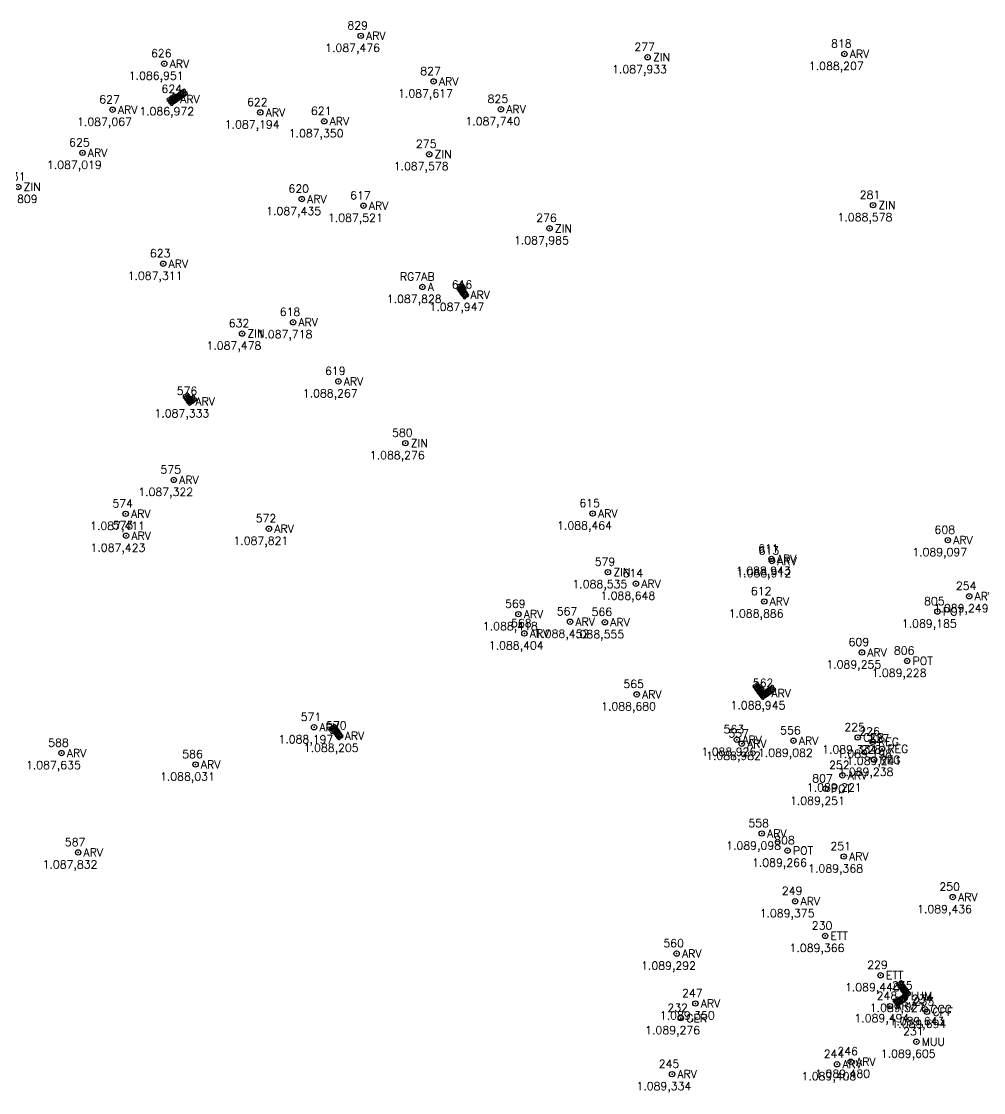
# Model space of a CAD drawing. Extents: x 190546 to 194941, y 8251022 to 8268833.
# Drawn here: x 194713.2 to 194767.3, y 8268513.8 to 8268574.1 of the extents above; entities that cross this region are included whole.
import ezdxf

# ---------------------------------------------------------------- set-up
doc = ezdxf.new("R2010")
doc.units = 0
doc.header["$LTSCALE"] = 10
doc.header["$MEASUREMENT"] = 0
doc.linetypes.add('CONTINUO', pattern=[0])
doc.layers.get('0').update_dxf_attribs({"linetype": 'CONTINUOUS'})
for name, color, linetype in [('_IRRADIACAO', 7, 'CONTINUO'), ('TOP-REDE_ELÉTRICA_LUMINÁR0', 10, 'CONTINUOUS'), ('TOP-ÁRVORE', 80, 'CONTINUOUS')]:
    doc.layers.add(name, color=color, linetype=linetype)
doc.styles.add('ROMANS', font='romans', dxfattribs={"height": 0.2})
doc.styles.get("Standard").update_dxf_attribs({"font": 'txt.shx'})

# ---------------------------------------------------------------- blocks, each defined once
blk = doc.blocks.new('SIMB_CIRCULO')
at = {"color": 0, "linetype": 'CONTINUOUS'}
blk.add_circle((0, 0), 0.5, dxfattribs=at)
at = {"color": 0}
blk.add_point((0, 0), dxfattribs=at)
for tag in ['desc:', 'cota:', 'pto:']:
    blk.add_attdef(tag, (0, 0), '', height=1)
blk = doc.blocks.new('A$C325C66AC')
at = {"layer": 'TOP-REDE_ELÉTRICA_LUMINÁR0'}
blk.add_circle((0, 0), 1.18, dxfattribs=at)
for radius, start, end in [(1.89, 57.59957, 129.06164), (1.53, 57.59957, 129.06164), (1.89, 237.59957, 309.06164), (1.53, 237.59957, 309.06164)]:
    blk.add_arc((0, 0), radius, start, end, dxfattribs=at)
blk = doc.blocks.new('A$C49782D5F')
at = {"layer": 'TOP-ÁRVORE', "linetype": 'CONTINUOUS', "flags": 128}
blk.add_lwpolyline([(0.7, -1.01, 1.99215), (0.99, 0.7, 2.000068), (-0.72, 0.99, 2.000004), (-1.01, -0.72, 2.005032), (0.7, -1.01)], format="xyb", dxfattribs=at)
at = {"layer": 'TOP-ÁRVORE', "linetype": 'CONTINUOUS'}
blk.add_circle((0, 0), 0.275, dxfattribs=at)

msp = doc.modelspace()

# ---------------------------------------------------------------- block references
at = {"layer": '_IRRADIACAO', "color": 4}
ref = msp.add_blockref('SIMB_CIRCULO', (194732.307, 8268573.241), dxfattribs=dict(at, xscale=0.3, yscale=0.3, zscale=0.3))
ref.add_attrib('PONTO', '829', (194731.557, 8268573.601), dxfattribs={"layer": '0', "color": 1, "height": 0.45, "style": 'ROMANS'})
ref.add_attrib('DESC', 'ARV', (194732.607, 8268573.016), dxfattribs={"layer": '0', "color": 3, "height": 0.45, "style": 'ROMANS'})
ref.add_attrib('COTA', '1.087,476', (194730.307, 8268572.341), dxfattribs={"layer": '0', "color": 5, "height": 0.45, "style": 'ROMANS'})
ref = msp.add_blockref('SIMB_CIRCULO', (194759.499, 8268572.222), dxfattribs=dict(at, xscale=0.3, yscale=0.3, zscale=0.3))
ref.add_attrib('PONTO', '818', (194758.749, 8268572.582), dxfattribs={"layer": '0', "color": 1, "height": 0.45, "style": 'ROMANS'})
ref.add_attrib('DESC', 'ARV', (194759.799, 8268571.997), dxfattribs={"layer": '0', "color": 3, "height": 0.45, "style": 'ROMANS'})
ref.add_attrib('COTA', '1.088,207', (194757.499, 8268571.322), dxfattribs={"layer": '0', "color": 5, "height": 0.45, "style": 'ROMANS'})
ref = msp.add_blockref('SIMB_CIRCULO', (194721.266, 8268571.675), dxfattribs=dict(at, xscale=0.3, yscale=0.3, zscale=0.3))
ref.add_attrib('PONTO', '626', (194720.516, 8268572.035), dxfattribs={"layer": '0', "color": 1, "height": 0.45, "style": 'ROMANS'})
ref.add_attrib('DESC', 'ARV', (194721.566, 8268571.45), dxfattribs={"layer": '0', "color": 3, "height": 0.45, "style": 'ROMANS'})
ref.add_attrib('COTA', '1.086,951', (194719.266, 8268570.775), dxfattribs={"layer": '0', "color": 5, "height": 0.45, "style": 'ROMANS'})
ref = msp.add_blockref('SIMB_CIRCULO', (194748.438, 8268572.036), dxfattribs=dict(at, xscale=0.3, yscale=0.3, zscale=0.3))
ref.add_attrib('PONTO', '277', (194747.688, 8268572.396), dxfattribs={"layer": '0', "color": 1, "height": 0.45, "style": 'ROMANS'})
ref.add_attrib('DESC', 'ZIN', (194748.739, 8268571.811), dxfattribs={"layer": '0', "color": 3, "height": 0.45, "style": 'ROMANS'})
ref.add_attrib('COTA', '1.087,933', (194746.438, 8268571.136), dxfattribs={"layer": '0', "color": 5, "height": 0.45, "style": 'ROMANS'})
ref = msp.add_blockref('SIMB_CIRCULO', (194736.404, 8268570.677), dxfattribs=dict(at, xscale=0.3, yscale=0.3, zscale=0.3))
ref.add_attrib('PONTO', '827', (194735.654, 8268571.037), dxfattribs={"layer": '0', "color": 1, "height": 0.45, "style": 'ROMANS'})
ref.add_attrib('DESC', 'ARV', (194736.704, 8268570.452), dxfattribs={"layer": '0', "color": 3, "height": 0.45, "style": 'ROMANS'})
ref.add_attrib('COTA', '1.087,617', (194734.404, 8268569.777), dxfattribs={"layer": '0', "color": 5, "height": 0.45, "style": 'ROMANS'})
ref = msp.add_blockref('SIMB_CIRCULO', (194721.857, 8268569.674), dxfattribs=dict(at, xscale=0.3, yscale=0.3, zscale=0.3))
ref.add_attrib('PONTO', '624', (194721.107, 8268570.034), dxfattribs={"layer": '0', "color": 1, "height": 0.45, "style": 'ROMANS'})
ref.add_attrib('DESC', 'ARV', (194722.157, 8268569.449), dxfattribs={"layer": '0', "color": 3, "height": 0.45, "style": 'ROMANS'})
ref.add_attrib('COTA', '1.086,972', (194719.857, 8268568.774), dxfattribs={"layer": '0', "color": 5, "height": 0.45, "style": 'ROMANS'})
ref = msp.add_blockref('SIMB_CIRCULO', (194718.358, 8268569.085), dxfattribs=dict(at, xscale=0.3, yscale=0.3, zscale=0.3))
ref.add_attrib('PONTO', '627', (194717.608, 8268569.445), dxfattribs={"layer": '0', "color": 1, "height": 0.45, "style": 'ROMANS'})
ref.add_attrib('DESC', 'ARV', (194718.658, 8268568.86), dxfattribs={"layer": '0', "color": 3, "height": 0.45, "style": 'ROMANS'})
ref.add_attrib('COTA', '1.087,067', (194716.358, 8268568.185), dxfattribs={"layer": '0', "color": 5, "height": 0.45, "style": 'ROMANS'})
ref = msp.add_blockref('SIMB_CIRCULO', (194726.663, 8268568.934), dxfattribs=dict(at, xscale=0.3, yscale=0.3, zscale=0.3))
ref.add_attrib('PONTO', '622', (194725.913, 8268569.294), dxfattribs={"layer": '0', "color": 1, "height": 0.45, "style": 'ROMANS'})
ref.add_attrib('DESC', 'ARV', (194726.963, 8268568.709), dxfattribs={"layer": '0', "color": 3, "height": 0.45, "style": 'ROMANS'})
ref.add_attrib('COTA', '1.087,194', (194724.663, 8268568.034), dxfattribs={"layer": '0', "color": 5, "height": 0.45, "style": 'ROMANS'})
ref = msp.add_blockref('SIMB_CIRCULO', (194740.19, 8268569.111), dxfattribs=dict(at, xscale=0.3, yscale=0.3, zscale=0.3))
ref.add_attrib('PONTO', '825', (194739.44, 8268569.471), dxfattribs={"layer": '0', "color": 1, "height": 0.45, "style": 'ROMANS'})
ref.add_attrib('DESC', 'ARV', (194740.491, 8268568.886), dxfattribs={"layer": '0', "color": 3, "height": 0.45, "style": 'ROMANS'})
ref.add_attrib('COTA', '1.087,740', (194738.19, 8268568.211), dxfattribs={"layer": '0', "color": 5, "height": 0.45, "style": 'ROMANS'})
ref = msp.add_blockref('SIMB_CIRCULO', (194730.258, 8268568.437), dxfattribs=dict(at, xscale=0.3, yscale=0.3, zscale=0.3))
ref.add_attrib('PONTO', '621', (194729.508, 8268568.797), dxfattribs={"layer": '0', "color": 1, "height": 0.45, "style": 'ROMANS'})
ref.add_attrib('DESC', 'ARV', (194730.558, 8268568.212), dxfattribs={"layer": '0', "color": 3, "height": 0.45, "style": 'ROMANS'})
ref.add_attrib('COTA', '1.087,350', (194728.258, 8268567.537), dxfattribs={"layer": '0', "color": 5, "height": 0.45, "style": 'ROMANS'})
ref = msp.add_blockref('SIMB_CIRCULO', (194716.665, 8268566.664), dxfattribs=dict(at, xscale=0.3, yscale=0.3, zscale=0.3))
ref.add_attrib('PONTO', '625', (194715.915, 8268567.024), dxfattribs={"layer": '0', "color": 1, "height": 0.45, "style": 'ROMANS'})
ref.add_attrib('DESC', 'ARV', (194716.965, 8268566.439), dxfattribs={"layer": '0', "color": 3, "height": 0.45, "style": 'ROMANS'})
ref.add_attrib('COTA', '1.087,019', (194714.665, 8268565.764), dxfattribs={"layer": '0', "color": 5, "height": 0.45, "style": 'ROMANS'})
ref = msp.add_blockref('SIMB_CIRCULO', (194736.16, 8268566.586), dxfattribs=dict(at, xscale=0.3, yscale=0.3, zscale=0.3))
ref.add_attrib('PONTO', '275', (194735.41, 8268566.946), dxfattribs={"layer": '0', "color": 1, "height": 0.45, "style": 'ROMANS'})
ref.add_attrib('DESC', 'ZIN', (194736.46, 8268566.361), dxfattribs={"layer": '0', "color": 3, "height": 0.45, "style": 'ROMANS'})
ref.add_attrib('COTA', '1.087,578', (194734.16, 8268565.686), dxfattribs={"layer": '0', "color": 5, "height": 0.45, "style": 'ROMANS'})
ref = msp.add_blockref('SIMB_CIRCULO', (194713.055, 8268564.745), dxfattribs=dict(at, xscale=0.3, yscale=0.3, zscale=0.3))
ref.add_attrib('PONTO', '631', (194712.305, 8268565.105), dxfattribs={"layer": '0', "color": 1, "height": 0.45, "style": 'ROMANS'})
ref.add_attrib('DESC', 'ZIN', (194713.355, 8268564.52), dxfattribs={"layer": '0', "color": 3, "height": 0.45, "style": 'ROMANS'})
ref.add_attrib('COTA', '1.086,809', (194711.055, 8268563.845), dxfattribs={"layer": '0', "color": 5, "height": 0.45, "style": 'ROMANS'})
ref = msp.add_blockref('SIMB_CIRCULO', (194728.994, 8268564.067), dxfattribs=dict(at, xscale=0.3, yscale=0.3, zscale=0.3))
ref.add_attrib('PONTO', '620', (194728.244, 8268564.427), dxfattribs={"layer": '0', "color": 1, "height": 0.45, "style": 'ROMANS'})
ref.add_attrib('DESC', 'ARV', (194729.294, 8268563.842), dxfattribs={"layer": '0', "color": 3, "height": 0.45, "style": 'ROMANS'})
ref.add_attrib('COTA', '1.087,435', (194726.994, 8268563.167), dxfattribs={"layer": '0', "color": 5, "height": 0.45, "style": 'ROMANS'})
ref = msp.add_blockref('SIMB_CIRCULO', (194761.111, 8268563.72), dxfattribs=dict(at, xscale=0.3, yscale=0.3, zscale=0.3))
ref.add_attrib('PONTO', '281', (194760.361, 8268564.08), dxfattribs={"layer": '0', "color": 1, "height": 0.45, "style": 'ROMANS'})
ref.add_attrib('DESC', 'ZIN', (194761.411, 8268563.495), dxfattribs={"layer": '0', "color": 3, "height": 0.45, "style": 'ROMANS'})
ref.add_attrib('COTA', '1.088,578', (194759.111, 8268562.82), dxfattribs={"layer": '0', "color": 5, "height": 0.45, "style": 'ROMANS'})
ref = msp.add_blockref('SIMB_CIRCULO', (194732.464, 8268563.689), dxfattribs=dict(at, xscale=0.3, yscale=0.3, zscale=0.3))
ref.add_attrib('PONTO', '617', (194731.714, 8268564.049), dxfattribs={"layer": '0', "color": 1, "height": 0.45, "style": 'ROMANS'})
ref.add_attrib('DESC', 'ARV', (194732.764, 8268563.464), dxfattribs={"layer": '0', "color": 3, "height": 0.45, "style": 'ROMANS'})
ref.add_attrib('COTA', '1.087,521', (194730.464, 8268562.789), dxfattribs={"layer": '0', "color": 5, "height": 0.45, "style": 'ROMANS'})
ref = msp.add_blockref('SIMB_CIRCULO', (194742.922, 8268562.419), dxfattribs=dict(at, xscale=0.3, yscale=0.3, zscale=0.3))
ref.add_attrib('PONTO', '276', (194742.172, 8268562.779), dxfattribs={"layer": '0', "color": 1, "height": 0.45, "style": 'ROMANS'})
ref.add_attrib('DESC', 'ZIN', (194743.222, 8268562.194), dxfattribs={"layer": '0', "color": 3, "height": 0.45, "style": 'ROMANS'})
ref.add_attrib('COTA', '1.087,985', (194740.922, 8268561.519), dxfattribs={"layer": '0', "color": 5, "height": 0.45, "style": 'ROMANS'})
ref = msp.add_blockref('SIMB_CIRCULO', (194721.204, 8268560.431), dxfattribs=dict(at, xscale=0.3, yscale=0.3, zscale=0.3))
ref.add_attrib('PONTO', '623', (194720.454, 8268560.791), dxfattribs={"layer": '0', "color": 1, "height": 0.45, "style": 'ROMANS'})
ref.add_attrib('DESC', 'ARV', (194721.504, 8268560.206), dxfattribs={"layer": '0', "color": 3, "height": 0.45, "style": 'ROMANS'})
ref.add_attrib('COTA', '1.087,311', (194719.204, 8268559.531), dxfattribs={"layer": '0', "color": 5, "height": 0.45, "style": 'ROMANS'})
ref = msp.add_blockref('SIMB_CIRCULO', (194735.773, 8268559.125), dxfattribs=dict(at, xscale=0.3, yscale=0.3, zscale=0.3))
ref.add_attrib('PONTO', 'RG7AB', (194734.51, 8268559.485), dxfattribs={"layer": '0', "color": 1, "height": 0.45, "style": 'ROMANS'})
ref.add_attrib('DESC', 'A', (194736.073, 8268558.9), dxfattribs={"layer": '0', "color": 3, "height": 0.45, "style": 'ROMANS'})
ref.add_attrib('COTA', '1.087,828', (194733.773, 8268558.225), dxfattribs={"layer": '0', "color": 5, "height": 0.45, "style": 'ROMANS'})
ref = msp.add_blockref('SIMB_CIRCULO', (194738.172, 8268558.674), dxfattribs=dict(at, xscale=0.3, yscale=0.3, zscale=0.3))
ref.add_attrib('PONTO', '616', (194737.422, 8268559.034), dxfattribs={"layer": '0', "color": 1, "height": 0.45, "style": 'ROMANS'})
ref.add_attrib('DESC', 'ARV', (194738.472, 8268558.449), dxfattribs={"layer": '0', "color": 3, "height": 0.45, "style": 'ROMANS'})
ref.add_attrib('COTA', '1.087,947', (194736.172, 8268557.774), dxfattribs={"layer": '0', "color": 5, "height": 0.45, "style": 'ROMANS'})
ref = msp.add_blockref('SIMB_CIRCULO', (194728.505, 8268557.141), dxfattribs=dict(at, xscale=0.3, yscale=0.3, zscale=0.3))
ref.add_attrib('PONTO', '618', (194727.755, 8268557.501), dxfattribs={"layer": '0', "color": 1, "height": 0.45, "style": 'ROMANS'})
ref.add_attrib('DESC', 'ARV', (194728.804, 8268556.916), dxfattribs={"layer": '0', "color": 3, "height": 0.45, "style": 'ROMANS'})
ref.add_attrib('COTA', '1.087,718', (194726.505, 8268556.241), dxfattribs={"layer": '0', "color": 5, "height": 0.45, "style": 'ROMANS'})
ref = msp.add_blockref('SIMB_CIRCULO', (194725.636, 8268556.504), dxfattribs=dict(at, xscale=0.3, yscale=0.3, zscale=0.3))
ref.add_attrib('PONTO', '632', (194724.886, 8268556.864), dxfattribs={"layer": '0', "color": 1, "height": 0.45, "style": 'ROMANS'})
ref.add_attrib('DESC', 'ZIN', (194725.936, 8268556.279), dxfattribs={"layer": '0', "color": 3, "height": 0.45, "style": 'ROMANS'})
ref.add_attrib('COTA', '1.087,478', (194723.636, 8268555.604), dxfattribs={"layer": '0', "color": 5, "height": 0.45, "style": 'ROMANS'})
ref = msp.add_blockref('SIMB_CIRCULO', (194731.05, 8268553.818), dxfattribs=dict(at, xscale=0.3, yscale=0.3, zscale=0.3))
ref.add_attrib('PONTO', '619', (194730.3, 8268554.178), dxfattribs={"layer": '0', "color": 1, "height": 0.45, "style": 'ROMANS'})
ref.add_attrib('DESC', 'ARV', (194731.35, 8268553.593), dxfattribs={"layer": '0', "color": 3, "height": 0.45, "style": 'ROMANS'})
ref.add_attrib('COTA', '1.088,267', (194729.05, 8268552.918), dxfattribs={"layer": '0', "color": 5, "height": 0.45, "style": 'ROMANS'})
ref = msp.add_blockref('SIMB_CIRCULO', (194722.71, 8268552.694), dxfattribs=dict(at, xscale=0.3, yscale=0.3, zscale=0.3))
ref.add_attrib('PONTO', '576', (194721.96, 8268553.054), dxfattribs={"layer": '0', "color": 1, "height": 0.45, "style": 'ROMANS'})
ref.add_attrib('DESC', 'ARV', (194723.01, 8268552.469), dxfattribs={"layer": '0', "color": 3, "height": 0.45, "style": 'ROMANS'})
ref.add_attrib('COTA', '1.087,333', (194720.71, 8268551.794), dxfattribs={"layer": '0', "color": 5, "height": 0.45, "style": 'ROMANS'})
ref = msp.add_blockref('SIMB_CIRCULO', (194734.819, 8268550.345), dxfattribs=dict(at, xscale=0.3, yscale=0.3, zscale=0.3))
ref.add_attrib('PONTO', '580', (194734.069, 8268550.705), dxfattribs={"layer": '0', "color": 1, "height": 0.45, "style": 'ROMANS'})
ref.add_attrib('DESC', 'ZIN', (194735.119, 8268550.12), dxfattribs={"layer": '0', "color": 3, "height": 0.45, "style": 'ROMANS'})
ref.add_attrib('COTA', '1.088,276', (194732.819, 8268549.445), dxfattribs={"layer": '0', "color": 5, "height": 0.45, "style": 'ROMANS'})
ref = msp.add_blockref('SIMB_CIRCULO', (194721.8, 8268548.276), dxfattribs=dict(at, xscale=0.3, yscale=0.3, zscale=0.3))
ref.add_attrib('PONTO', '575', (194721.05, 8268548.636), dxfattribs={"layer": '0', "color": 1, "height": 0.45, "style": 'ROMANS'})
ref.add_attrib('DESC', 'ARV', (194722.1, 8268548.051), dxfattribs={"layer": '0', "color": 3, "height": 0.45, "style": 'ROMANS'})
ref.add_attrib('COTA', '1.087,322', (194719.8, 8268547.376), dxfattribs={"layer": '0', "color": 5, "height": 0.45, "style": 'ROMANS'})
ref = msp.add_blockref('SIMB_CIRCULO', (194719.093, 8268546.371), dxfattribs=dict(at, xscale=0.3, yscale=0.3, zscale=0.3))
ref.add_attrib('PONTO', '574', (194718.343, 8268546.731), dxfattribs={"layer": '0', "color": 1, "height": 0.45, "style": 'ROMANS'})
ref.add_attrib('DESC', 'ARV', (194719.394, 8268546.146), dxfattribs={"layer": '0', "color": 3, "height": 0.45, "style": 'ROMANS'})
ref.add_attrib('COTA', '1.087,411', (194717.093, 8268545.471), dxfattribs={"layer": '0', "color": 5, "height": 0.45, "style": 'ROMANS'})
ref = msp.add_blockref('SIMB_CIRCULO', (194745.346, 8268546.39), dxfattribs=dict(at, xscale=0.3, yscale=0.3, zscale=0.3))
ref.add_attrib('PONTO', '615', (194744.596, 8268546.75), dxfattribs={"layer": '0', "color": 1, "height": 0.45, "style": 'ROMANS'})
ref.add_attrib('DESC', 'ARV', (194745.646, 8268546.165), dxfattribs={"layer": '0', "color": 3, "height": 0.45, "style": 'ROMANS'})
ref.add_attrib('COTA', '1.088,464', (194743.346, 8268545.49), dxfattribs={"layer": '0', "color": 5, "height": 0.45, "style": 'ROMANS'})
ref = msp.add_blockref('SIMB_CIRCULO', (194719.116, 8268545.143), dxfattribs=dict(at, xscale=0.3, yscale=0.3, zscale=0.3))
ref.add_attrib('PONTO', '573', (194718.366, 8268545.503), dxfattribs={"layer": '0', "color": 1, "height": 0.45, "style": 'ROMANS'})
ref.add_attrib('DESC', 'ARV', (194719.416, 8268544.918), dxfattribs={"layer": '0', "color": 3, "height": 0.45, "style": 'ROMANS'})
ref.add_attrib('COTA', '1.087,423', (194717.116, 8268544.243), dxfattribs={"layer": '0', "color": 5, "height": 0.45, "style": 'ROMANS'})
ref = msp.add_blockref('SIMB_CIRCULO', (194727.15, 8268545.534), dxfattribs=dict(at, xscale=0.3, yscale=0.3, zscale=0.3))
ref.add_attrib('PONTO', '572', (194726.4, 8268545.894), dxfattribs={"layer": '0', "color": 1, "height": 0.45, "style": 'ROMANS'})
ref.add_attrib('DESC', 'ARV', (194727.45, 8268545.309), dxfattribs={"layer": '0', "color": 3, "height": 0.45, "style": 'ROMANS'})
ref.add_attrib('COTA', '1.087,821', (194725.15, 8268544.634), dxfattribs={"layer": '0', "color": 5, "height": 0.45, "style": 'ROMANS'})
ref = msp.add_blockref('SIMB_CIRCULO', (194765.313, 8268544.893), dxfattribs=dict(at, xscale=0.3, yscale=0.3, zscale=0.3))
ref.add_attrib('PONTO', '608', (194764.563, 8268545.253), dxfattribs={"layer": '0', "color": 1, "height": 0.45, "style": 'ROMANS'})
ref.add_attrib('DESC', 'ARV', (194765.613, 8268544.668), dxfattribs={"layer": '0', "color": 3, "height": 0.45, "style": 'ROMANS'})
ref.add_attrib('COTA', '1.089,097', (194763.313, 8268543.993), dxfattribs={"layer": '0', "color": 5, "height": 0.45, "style": 'ROMANS'})
ref = msp.add_blockref('SIMB_CIRCULO', (194755.399, 8268543.838), dxfattribs=dict(at, xscale=0.3, yscale=0.3, zscale=0.3))
ref.add_attrib('PONTO', '611', (194754.649, 8268544.198), dxfattribs={"layer": '0', "color": 1, "height": 0.45, "style": 'ROMANS'})
ref.add_attrib('DESC', 'ARV', (194755.699, 8268543.613), dxfattribs={"layer": '0', "color": 3, "height": 0.45, "style": 'ROMANS'})
ref.add_attrib('COTA', '1.088,943', (194753.399, 8268542.938), dxfattribs={"layer": '0', "color": 5, "height": 0.45, "style": 'ROMANS'})
ref = msp.add_blockref('SIMB_CIRCULO', (194755.424, 8268543.716), dxfattribs=dict(at, xscale=0.3, yscale=0.3, zscale=0.3))
ref.add_attrib('PONTO', '613', (194754.674, 8268544.076), dxfattribs={"layer": '0', "color": 1, "height": 0.45, "style": 'ROMANS'})
ref.add_attrib('DESC', 'ARV', (194755.724, 8268543.491), dxfattribs={"layer": '0', "color": 3, "height": 0.45, "style": 'ROMANS'})
ref.add_attrib('COTA', '1.088,912', (194753.424, 8268542.816), dxfattribs={"layer": '0', "color": 5, "height": 0.45, "style": 'ROMANS'})
ref = msp.add_blockref('SIMB_CIRCULO', (194746.208, 8268543.094), dxfattribs=dict(at, xscale=0.3, yscale=0.3, zscale=0.3))
ref.add_attrib('PONTO', '579', (194745.458, 8268543.454), dxfattribs={"layer": '0', "color": 1, "height": 0.45, "style": 'ROMANS'})
ref.add_attrib('DESC', 'ZIN', (194746.508, 8268542.869), dxfattribs={"layer": '0', "color": 3, "height": 0.45, "style": 'ROMANS'})
ref.add_attrib('COTA', '1.088,535', (194744.208, 8268542.194), dxfattribs={"layer": '0', "color": 5, "height": 0.45, "style": 'ROMANS'})
ref = msp.add_blockref('SIMB_CIRCULO', (194747.778, 8268542.445), dxfattribs=dict(at, xscale=0.3, yscale=0.3, zscale=0.3))
ref.add_attrib('PONTO', '614', (194747.028, 8268542.805), dxfattribs={"layer": '0', "color": 1, "height": 0.45, "style": 'ROMANS'})
ref.add_attrib('DESC', 'ARV', (194748.078, 8268542.22), dxfattribs={"layer": '0', "color": 3, "height": 0.45, "style": 'ROMANS'})
ref.add_attrib('COTA', '1.088,648', (194745.778, 8268541.545), dxfattribs={"layer": '0', "color": 5, "height": 0.45, "style": 'ROMANS'})
ref = msp.add_blockref('SIMB_CIRCULO', (194754.992, 8268541.443), dxfattribs=dict(at, xscale=0.3, yscale=0.3, zscale=0.3))
ref.add_attrib('PONTO', '612', (194754.242, 8268541.803), dxfattribs={"layer": '0', "color": 1, "height": 0.45, "style": 'ROMANS'})
ref.add_attrib('DESC', 'ARV', (194755.292, 8268541.218), dxfattribs={"layer": '0', "color": 3, "height": 0.45, "style": 'ROMANS'})
ref.add_attrib('COTA', '1.088,886', (194752.992, 8268540.543), dxfattribs={"layer": '0', "color": 5, "height": 0.45, "style": 'ROMANS'})
ref = msp.add_blockref('SIMB_CIRCULO', (194766.515, 8268541.735), dxfattribs=dict(at, xscale=0.3, yscale=0.3, zscale=0.3))
ref.add_attrib('PONTO', '254', (194765.765, 8268542.095), dxfattribs={"layer": '0', "color": 1, "height": 0.45, "style": 'ROMANS'})
ref.add_attrib('DESC', 'ARV', (194766.815, 8268541.51), dxfattribs={"layer": '0', "color": 3, "height": 0.45, "style": 'ROMANS'})
ref.add_attrib('COTA', '1.089,249', (194764.515, 8268540.835), dxfattribs={"layer": '0', "color": 5, "height": 0.45, "style": 'ROMANS'})
ref = msp.add_blockref('SIMB_CIRCULO', (194764.727, 8268540.878), dxfattribs=dict(at, xscale=0.3, yscale=0.3, zscale=0.3))
ref.add_attrib('PONTO', '805', (194763.977, 8268541.238), dxfattribs={"layer": '0', "color": 1, "height": 0.45, "style": 'ROMANS'})
ref.add_attrib('DESC', 'POT', (194765.027, 8268540.653), dxfattribs={"layer": '0', "color": 3, "height": 0.45, "style": 'ROMANS'})
ref.add_attrib('COTA', '1.089,185', (194762.727, 8268539.978), dxfattribs={"layer": '0', "color": 5, "height": 0.45, "style": 'ROMANS'})
ref = msp.add_blockref('SIMB_CIRCULO', (194741.172, 8268540.731), dxfattribs=dict(at, xscale=0.3, yscale=0.3, zscale=0.3))
ref.add_attrib('PONTO', '569', (194740.422, 8268541.091), dxfattribs={"layer": '0', "color": 1, "height": 0.45, "style": 'ROMANS'})
ref.add_attrib('DESC', 'ARV', (194741.473, 8268540.506), dxfattribs={"layer": '0', "color": 3, "height": 0.45, "style": 'ROMANS'})
ref.add_attrib('COTA', '1.088,418', (194739.172, 8268539.831), dxfattribs={"layer": '0', "color": 5, "height": 0.45, "style": 'ROMANS'})
ref = msp.add_blockref('SIMB_CIRCULO', (194744.074, 8268540.305), dxfattribs=dict(at, xscale=0.3, yscale=0.3, zscale=0.3))
ref.add_attrib('PONTO', '567', (194743.324, 8268540.665), dxfattribs={"layer": '0', "color": 1, "height": 0.45, "style": 'ROMANS'})
ref.add_attrib('DESC', 'ARV', (194744.374, 8268540.08), dxfattribs={"layer": '0', "color": 3, "height": 0.45, "style": 'ROMANS'})
ref.add_attrib('COTA', '1.088,452', (194742.074, 8268539.405), dxfattribs={"layer": '0', "color": 5, "height": 0.45, "style": 'ROMANS'})
ref = msp.add_blockref('SIMB_CIRCULO', (194746.034, 8268540.275), dxfattribs=dict(at, xscale=0.3, yscale=0.3, zscale=0.3))
ref.add_attrib('PONTO', '566', (194745.284, 8268540.635), dxfattribs={"layer": '0', "color": 1, "height": 0.45, "style": 'ROMANS'})
ref.add_attrib('DESC', 'ARV', (194746.334, 8268540.05), dxfattribs={"layer": '0', "color": 3, "height": 0.45, "style": 'ROMANS'})
ref.add_attrib('COTA', '1.088,555', (194744.034, 8268539.375), dxfattribs={"layer": '0', "color": 5, "height": 0.45, "style": 'ROMANS'})
ref = msp.add_blockref('SIMB_CIRCULO', (194741.506, 8268539.647), dxfattribs=dict(at, xscale=0.3, yscale=0.3, zscale=0.3))
ref.add_attrib('PONTO', '568', (194740.756, 8268540.007), dxfattribs={"layer": '0', "color": 1, "height": 0.45, "style": 'ROMANS'})
ref.add_attrib('DESC', 'ARV', (194741.806, 8268539.422), dxfattribs={"layer": '0', "color": 3, "height": 0.45, "style": 'ROMANS'})
ref.add_attrib('COTA', '1.088,404', (194739.506, 8268538.747), dxfattribs={"layer": '0', "color": 5, "height": 0.45, "style": 'ROMANS'})
ref = msp.add_blockref('SIMB_CIRCULO', (194760.483, 8268538.579), dxfattribs=dict(at, xscale=0.3, yscale=0.3, zscale=0.3))
ref.add_attrib('PONTO', '609', (194759.733, 8268538.939), dxfattribs={"layer": '0', "color": 1, "height": 0.45, "style": 'ROMANS'})
ref.add_attrib('DESC', 'ARV', (194760.783, 8268538.354), dxfattribs={"layer": '0', "color": 3, "height": 0.45, "style": 'ROMANS'})
ref.add_attrib('COTA', '1.089,255', (194758.483, 8268537.679), dxfattribs={"layer": '0', "color": 5, "height": 0.45, "style": 'ROMANS'})
ref = msp.add_blockref('SIMB_CIRCULO', (194763.028, 8268538.102), dxfattribs=dict(at, xscale=0.3, yscale=0.3, zscale=0.3))
ref.add_attrib('PONTO', '806', (194762.278, 8268538.462), dxfattribs={"layer": '0', "color": 1, "height": 0.45, "style": 'ROMANS'})
ref.add_attrib('DESC', 'POT', (194763.328, 8268537.877), dxfattribs={"layer": '0', "color": 3, "height": 0.45, "style": 'ROMANS'})
ref.add_attrib('COTA', '1.089,228', (194761.028, 8268537.202), dxfattribs={"layer": '0', "color": 5, "height": 0.45, "style": 'ROMANS'})
ref = msp.add_blockref('SIMB_CIRCULO', (194747.82, 8268536.221), dxfattribs=dict(at, xscale=0.3, yscale=0.3, zscale=0.3))
ref.add_attrib('PONTO', '565', (194747.07, 8268536.581), dxfattribs={"layer": '0', "color": 1, "height": 0.45, "style": 'ROMANS'})
ref.add_attrib('DESC', 'ARV', (194748.12, 8268535.996), dxfattribs={"layer": '0', "color": 3, "height": 0.45, "style": 'ROMANS'})
ref.add_attrib('COTA', '1.088,680', (194745.82, 8268535.321), dxfattribs={"layer": '0', "color": 5, "height": 0.45, "style": 'ROMANS'})
ref = msp.add_blockref('SIMB_CIRCULO', (194755.097, 8268536.281), dxfattribs=dict(at, xscale=0.3, yscale=0.3, zscale=0.3))
ref.add_attrib('PONTO', '562', (194754.347, 8268536.641), dxfattribs={"layer": '0', "color": 1, "height": 0.45, "style": 'ROMANS'})
ref.add_attrib('DESC', 'ARV', (194755.397, 8268536.056), dxfattribs={"layer": '0', "color": 3, "height": 0.45, "style": 'ROMANS'})
ref.add_attrib('COTA', '1.088,945', (194753.097, 8268535.381), dxfattribs={"layer": '0', "color": 5, "height": 0.45, "style": 'ROMANS'})
ref = msp.add_blockref('SIMB_CIRCULO', (194729.682, 8268534.37), dxfattribs=dict(at, xscale=0.3, yscale=0.3, zscale=0.3))
ref.add_attrib('PONTO', '571', (194728.932, 8268534.73), dxfattribs={"layer": '0', "color": 1, "height": 0.45, "style": 'ROMANS'})
ref.add_attrib('DESC', 'ARV', (194729.982, 8268534.145), dxfattribs={"layer": '0', "color": 3, "height": 0.45, "style": 'ROMANS'})
ref.add_attrib('COTA', '1.088,197', (194727.682, 8268533.47), dxfattribs={"layer": '0', "color": 5, "height": 0.45, "style": 'ROMANS'})
ref = msp.add_blockref('SIMB_CIRCULO', (194731.106, 8268533.892), dxfattribs=dict(at, xscale=0.3, yscale=0.3, zscale=0.3))
ref.add_attrib('PONTO', '570', (194730.356, 8268534.252), dxfattribs={"layer": '0', "color": 1, "height": 0.45, "style": 'ROMANS'})
ref.add_attrib('DESC', 'ARV', (194731.407, 8268533.667), dxfattribs={"layer": '0', "color": 3, "height": 0.45, "style": 'ROMANS'})
ref.add_attrib('COTA', '1.088,205', (194729.106, 8268532.992), dxfattribs={"layer": '0', "color": 5, "height": 0.45, "style": 'ROMANS'})
ref = msp.add_blockref('SIMB_CIRCULO', (194753.456, 8268533.675), dxfattribs=dict(at, xscale=0.3, yscale=0.3, zscale=0.3))
ref.add_attrib('PONTO', '563', (194752.706, 8268534.035), dxfattribs={"layer": '0', "color": 1, "height": 0.45, "style": 'ROMANS'})
ref.add_attrib('DESC', 'ARV', (194753.756, 8268533.45), dxfattribs={"layer": '0', "color": 3, "height": 0.45, "style": 'ROMANS'})
ref.add_attrib('COTA', '1.088,926', (194751.456, 8268532.775), dxfattribs={"layer": '0', "color": 5, "height": 0.45, "style": 'ROMANS'})
ref = msp.add_blockref('SIMB_CIRCULO', (194756.637, 8268533.614), dxfattribs=dict(at, xscale=0.3, yscale=0.3, zscale=0.3))
ref.add_attrib('PONTO', '556', (194755.887, 8268533.974), dxfattribs={"layer": '0', "color": 1, "height": 0.45, "style": 'ROMANS'})
ref.add_attrib('DESC', 'ARV', (194756.937, 8268533.389), dxfattribs={"layer": '0', "color": 3, "height": 0.45, "style": 'ROMANS'})
ref.add_attrib('COTA', '1.089,082', (194754.637, 8268532.714), dxfattribs={"layer": '0', "color": 5, "height": 0.45, "style": 'ROMANS'})
ref = msp.add_blockref('SIMB_CIRCULO', (194760.244, 8268533.8), dxfattribs=dict(at, xscale=0.3, yscale=0.3, zscale=0.3))
ref.add_attrib('PONTO', '225', (194759.494, 8268534.16), dxfattribs={"layer": '0', "color": 1, "height": 0.45, "style": 'ROMANS'})
ref.add_attrib('DESC', 'CER', (194760.544, 8268533.575), dxfattribs={"layer": '0', "color": 3, "height": 0.45, "style": 'ROMANS'})
ref.add_attrib('COTA', '1.089,334', (194758.244, 8268532.9), dxfattribs={"layer": '0', "color": 5, "height": 0.45, "style": 'ROMANS'})
ref = msp.add_blockref('SIMB_CIRCULO', (194753.723, 8268533.446), dxfattribs=dict(at, xscale=0.3, yscale=0.3, zscale=0.3))
ref.add_attrib('PONTO', '557', (194752.973, 8268533.806), dxfattribs={"layer": '0', "color": 1, "height": 0.45, "style": 'ROMANS'})
ref.add_attrib('DESC', 'ARV', (194754.023, 8268533.221), dxfattribs={"layer": '0', "color": 3, "height": 0.45, "style": 'ROMANS'})
ref.add_attrib('COTA', '1.088,982', (194751.723, 8268532.546), dxfattribs={"layer": '0', "color": 5, "height": 0.45, "style": 'ROMANS'})
ref = msp.add_blockref('SIMB_CIRCULO', (194761.087, 8268533.557), dxfattribs=dict(at, xscale=0.3, yscale=0.3, zscale=0.3))
ref.add_attrib('PONTO', '226', (194760.337, 8268533.917), dxfattribs={"layer": '0', "color": 1, "height": 0.45, "style": 'ROMANS'})
ref.add_attrib('DESC', 'REG', (194761.387, 8268533.332), dxfattribs={"layer": '0', "color": 3, "height": 0.45, "style": 'ROMANS'})
ref.add_attrib('COTA', '1.089,198', (194759.087, 8268532.657), dxfattribs={"layer": '0', "color": 5, "height": 0.45, "style": 'ROMANS'})
ref = msp.add_blockref('SIMB_CIRCULO', (194761.616, 8268533.159), dxfattribs=dict(at, xscale=0.3, yscale=0.3, zscale=0.3))
ref.add_attrib('PONTO', '227', (194760.866, 8268533.519), dxfattribs={"layer": '0', "color": 1, "height": 0.45, "style": 'ROMANS'})
ref.add_attrib('DESC', 'REG', (194761.916, 8268532.934), dxfattribs={"layer": '0', "color": 3, "height": 0.45, "style": 'ROMANS'})
ref.add_attrib('COTA', '1.089,241', (194759.616, 8268532.259), dxfattribs={"layer": '0', "color": 5, "height": 0.45, "style": 'ROMANS'})
ref = msp.add_blockref('SIMB_CIRCULO', (194715.487, 8268532.922), dxfattribs=dict(at, xscale=0.3, yscale=0.3, zscale=0.3))
ref.add_attrib('PONTO', '588', (194714.737, 8268533.282), dxfattribs={"layer": '0', "color": 1, "height": 0.45, "style": 'ROMANS'})
ref.add_attrib('DESC', 'ARV', (194715.787, 8268532.697), dxfattribs={"layer": '0', "color": 3, "height": 0.45, "style": 'ROMANS'})
ref.add_attrib('COTA', '1.087,635', (194713.487, 8268532.022), dxfattribs={"layer": '0', "color": 5, "height": 0.45, "style": 'ROMANS'})
ref = msp.add_blockref('SIMB_CIRCULO', (194761.169, 8268532.541), dxfattribs=dict(at, xscale=0.3, yscale=0.3, zscale=0.3))
ref.add_attrib('PONTO', '228', (194760.419, 8268532.901), dxfattribs={"layer": '0', "color": 1, "height": 0.45, "style": 'ROMANS'})
ref.add_attrib('DESC', 'REG', (194761.469, 8268532.316), dxfattribs={"layer": '0', "color": 3, "height": 0.45, "style": 'ROMANS'})
ref.add_attrib('COTA', '1.089,238', (194759.169, 8268531.641), dxfattribs={"layer": '0', "color": 5, "height": 0.45, "style": 'ROMANS'})
ref = msp.add_blockref('SIMB_CIRCULO', (194723.023, 8268532.278), dxfattribs=dict(at, xscale=0.3, yscale=0.3, zscale=0.3))
ref.add_attrib('PONTO', '586', (194722.273, 8268532.638), dxfattribs={"layer": '0', "color": 1, "height": 0.45, "style": 'ROMANS'})
ref.add_attrib('DESC', 'ARV', (194723.323, 8268532.053), dxfattribs={"layer": '0', "color": 3, "height": 0.45, "style": 'ROMANS'})
ref.add_attrib('COTA', '1.088,031', (194721.023, 8268531.378), dxfattribs={"layer": '0', "color": 5, "height": 0.45, "style": 'ROMANS'})
ref = msp.add_blockref('SIMB_CIRCULO', (194759.387, 8268531.668), dxfattribs=dict(at, xscale=0.3, yscale=0.3, zscale=0.3))
ref.add_attrib('PONTO', '252', (194758.637, 8268532.028), dxfattribs={"layer": '0', "color": 1, "height": 0.45, "style": 'ROMANS'})
ref.add_attrib('DESC', 'ARV', (194759.687, 8268531.443), dxfattribs={"layer": '0', "color": 3, "height": 0.45, "style": 'ROMANS'})
ref.add_attrib('COTA', '1.089,221', (194757.387, 8268530.768), dxfattribs={"layer": '0', "color": 5, "height": 0.45, "style": 'ROMANS'})
ref = msp.add_blockref('SIMB_CIRCULO', (194758.44, 8268530.917), dxfattribs=dict(at, xscale=0.3, yscale=0.3, zscale=0.3))
ref.add_attrib('PONTO', '807', (194757.69, 8268531.277), dxfattribs={"layer": '0', "color": 1, "height": 0.45, "style": 'ROMANS'})
ref.add_attrib('DESC', 'POT', (194758.74, 8268530.692), dxfattribs={"layer": '0', "color": 3, "height": 0.45, "style": 'ROMANS'})
ref.add_attrib('COTA', '1.089,251', (194756.44, 8268530.017), dxfattribs={"layer": '0', "color": 5, "height": 0.45, "style": 'ROMANS'})
ref = msp.add_blockref('SIMB_CIRCULO', (194754.85, 8268528.4), dxfattribs=dict(at, xscale=0.3, yscale=0.3, zscale=0.3))
ref.add_attrib('PONTO', '558', (194754.1, 8268528.76), dxfattribs={"layer": '0', "color": 1, "height": 0.45, "style": 'ROMANS'})
ref.add_attrib('DESC', 'ARV', (194755.15, 8268528.175), dxfattribs={"layer": '0', "color": 3, "height": 0.45, "style": 'ROMANS'})
ref.add_attrib('COTA', '1.089,098', (194752.85, 8268527.5), dxfattribs={"layer": '0', "color": 5, "height": 0.45, "style": 'ROMANS'})
ref = msp.add_blockref('SIMB_CIRCULO', (194716.421, 8268527.336), dxfattribs=dict(at, xscale=0.3, yscale=0.3, zscale=0.3))
ref.add_attrib('PONTO', '587', (194715.671, 8268527.696), dxfattribs={"layer": '0', "color": 1, "height": 0.45, "style": 'ROMANS'})
ref.add_attrib('DESC', 'ARV', (194716.721, 8268527.111), dxfattribs={"layer": '0', "color": 3, "height": 0.45, "style": 'ROMANS'})
ref.add_attrib('COTA', '1.087,832', (194714.421, 8268526.436), dxfattribs={"layer": '0', "color": 5, "height": 0.45, "style": 'ROMANS'})
ref = msp.add_blockref('SIMB_CIRCULO', (194756.303, 8268527.437), dxfattribs=dict(at, xscale=0.3, yscale=0.3, zscale=0.3))
ref.add_attrib('PONTO', '808', (194755.553, 8268527.797), dxfattribs={"layer": '0', "color": 1, "height": 0.45, "style": 'ROMANS'})
ref.add_attrib('DESC', 'POT', (194756.603, 8268527.212), dxfattribs={"layer": '0', "color": 3, "height": 0.45, "style": 'ROMANS'})
ref.add_attrib('COTA', '1.089,266', (194754.303, 8268526.537), dxfattribs={"layer": '0', "color": 5, "height": 0.45, "style": 'ROMANS'})
ref = msp.add_blockref('SIMB_CIRCULO', (194759.462, 8268527.11), dxfattribs=dict(at, xscale=0.3, yscale=0.3, zscale=0.3))
ref.add_attrib('PONTO', '251', (194758.712, 8268527.47), dxfattribs={"layer": '0', "color": 1, "height": 0.45, "style": 'ROMANS'})
ref.add_attrib('DESC', 'ARV', (194759.763, 8268526.885), dxfattribs={"layer": '0', "color": 3, "height": 0.45, "style": 'ROMANS'})
ref.add_attrib('COTA', '1.089,368', (194757.462, 8268526.21), dxfattribs={"layer": '0', "color": 5, "height": 0.45, "style": 'ROMANS'})
ref = msp.add_blockref('SIMB_CIRCULO', (194756.732, 8268524.593), dxfattribs=dict(at, xscale=0.3, yscale=0.3, zscale=0.3))
ref.add_attrib('PONTO', '249', (194755.982, 8268524.953), dxfattribs={"layer": '0', "color": 1, "height": 0.45, "style": 'ROMANS'})
ref.add_attrib('DESC', 'ARV', (194757.032, 8268524.368), dxfattribs={"layer": '0', "color": 3, "height": 0.45, "style": 'ROMANS'})
ref.add_attrib('COTA', '1.089,375', (194754.732, 8268523.693), dxfattribs={"layer": '0', "color": 5, "height": 0.45, "style": 'ROMANS'})
ref = msp.add_blockref('SIMB_CIRCULO', (194765.585, 8268524.829), dxfattribs=dict(at, xscale=0.3, yscale=0.3, zscale=0.3))
ref.add_attrib('PONTO', '250', (194764.835, 8268525.189), dxfattribs={"layer": '0', "color": 1, "height": 0.45, "style": 'ROMANS'})
ref.add_attrib('DESC', 'ARV', (194765.886, 8268524.604), dxfattribs={"layer": '0', "color": 3, "height": 0.45, "style": 'ROMANS'})
ref.add_attrib('COTA', '1.089,436', (194763.585, 8268523.929), dxfattribs={"layer": '0', "color": 5, "height": 0.45, "style": 'ROMANS'})
ref = msp.add_blockref('SIMB_CIRCULO', (194758.415, 8268522.641), dxfattribs=dict(at, xscale=0.3, yscale=0.3, zscale=0.3))
ref.add_attrib('PONTO', '230', (194757.665, 8268523.001), dxfattribs={"layer": '0', "color": 1, "height": 0.45, "style": 'ROMANS'})
ref.add_attrib('DESC', 'ETT', (194758.715, 8268522.416), dxfattribs={"layer": '0', "color": 3, "height": 0.45, "style": 'ROMANS'})
ref.add_attrib('COTA', '1.089,366', (194756.415, 8268521.741), dxfattribs={"layer": '0', "color": 5, "height": 0.45, "style": 'ROMANS'})
ref = msp.add_blockref('SIMB_CIRCULO', (194750.068, 8268521.648), dxfattribs=dict(at, xscale=0.3, yscale=0.3, zscale=0.3))
ref.add_attrib('PONTO', '560', (194749.318, 8268522.008), dxfattribs={"layer": '0', "color": 1, "height": 0.45, "style": 'ROMANS'})
ref.add_attrib('DESC', 'ARV', (194750.368, 8268521.423), dxfattribs={"layer": '0', "color": 3, "height": 0.45, "style": 'ROMANS'})
ref.add_attrib('COTA', '1.089,292', (194748.068, 8268520.748), dxfattribs={"layer": '0', "color": 5, "height": 0.45, "style": 'ROMANS'})
ref = msp.add_blockref('SIMB_CIRCULO', (194761.531, 8268520.434), dxfattribs=dict(at, xscale=0.3, yscale=0.3, zscale=0.3))
ref.add_attrib('PONTO', '229', (194760.781, 8268520.794), dxfattribs={"layer": '0', "color": 1, "height": 0.45, "style": 'ROMANS'})
ref.add_attrib('DESC', 'ETT', (194761.831, 8268520.209), dxfattribs={"layer": '0', "color": 3, "height": 0.45, "style": 'ROMANS'})
ref.add_attrib('COTA', '1.089,440', (194759.531, 8268519.534), dxfattribs={"layer": '0', "color": 5, "height": 0.45, "style": 'ROMANS'})
ref = msp.add_blockref('SIMB_CIRCULO', (194762.922, 8268519.278), dxfattribs=dict(at, xscale=0.3, yscale=0.3, zscale=0.3))
ref.add_attrib('PONTO', '235', (194762.172, 8268519.638), dxfattribs={"layer": '0', "color": 1, "height": 0.45, "style": 'ROMANS'})
ref.add_attrib('DESC', 'LUM', (194763.222, 8268519.053), dxfattribs={"layer": '0', "color": 3, "height": 0.45, "style": 'ROMANS'})
ref.add_attrib('COTA', '1.089,527', (194760.922, 8268518.378), dxfattribs={"layer": '0', "color": 5, "height": 0.45, "style": 'ROMANS'})
ref = msp.add_blockref('SIMB_CIRCULO', (194751.123, 8268518.847), dxfattribs=dict(at, xscale=0.3, yscale=0.3, zscale=0.3))
ref.add_attrib('PONTO', '247', (194750.373, 8268519.207), dxfattribs={"layer": '0', "color": 1, "height": 0.45, "style": 'ROMANS'})
ref.add_attrib('DESC', 'ARV', (194751.423, 8268518.622), dxfattribs={"layer": '0', "color": 3, "height": 0.45, "style": 'ROMANS'})
ref.add_attrib('COTA', '1.089,350', (194749.123, 8268517.947), dxfattribs={"layer": '0', "color": 5, "height": 0.45, "style": 'ROMANS'})
ref = msp.add_blockref('SIMB_CIRCULO', (194762.061, 8268518.696), dxfattribs=dict(at, xscale=0.3, yscale=0.3, zscale=0.3))
ref.add_attrib('PONTO', '248', (194761.311, 8268519.056), dxfattribs={"layer": '0', "color": 1, "height": 0.45, "style": 'ROMANS'})
ref.add_attrib('DESC', 'ARV', (194762.361, 8268518.471), dxfattribs={"layer": '0', "color": 3, "height": 0.45, "style": 'ROMANS'})
ref.add_attrib('COTA', '1.089,494', (194760.061, 8268517.796), dxfattribs={"layer": '0', "color": 5, "height": 0.45, "style": 'ROMANS'})
ref = msp.add_blockref('SIMB_CIRCULO', (194750.3, 8268518.021), dxfattribs=dict(at, xscale=0.3, yscale=0.3, zscale=0.3))
ref.add_attrib('PONTO', '232', (194749.55, 8268518.381), dxfattribs={"layer": '0', "color": 1, "height": 0.45, "style": 'ROMANS'})
ref.add_attrib('DESC', 'CER', (194750.6, 8268517.796), dxfattribs={"layer": '0', "color": 3, "height": 0.45, "style": 'ROMANS'})
ref.add_attrib('COTA', '1.089,276', (194748.3, 8268517.121), dxfattribs={"layer": '0', "color": 5, "height": 0.45, "style": 'ROMANS'})
ref = msp.add_blockref('SIMB_CIRCULO', (194764.032, 8268518.521), dxfattribs=dict(at, xscale=0.3, yscale=0.3, zscale=0.3))
ref.add_attrib('PONTO', '234', (194763.282, 8268518.881), dxfattribs={"layer": '0', "color": 1, "height": 0.45, "style": 'ROMANS'})
ref.add_attrib('DESC', 'CCC', (194764.332, 8268518.296), dxfattribs={"layer": '0', "color": 3, "height": 0.45, "style": 'ROMANS'})
ref.add_attrib('COTA', '1.089,643', (194762.032, 8268517.621), dxfattribs={"layer": '0', "color": 5, "height": 0.45, "style": 'ROMANS'})
ref = msp.add_blockref('SIMB_CIRCULO', (194764.14, 8268518.378), dxfattribs=dict(at, xscale=0.3, yscale=0.3, zscale=0.3))
ref.add_attrib('PONTO', '233', (194763.39, 8268518.738), dxfattribs={"layer": '0', "color": 1, "height": 0.45, "style": 'ROMANS'})
ref.add_attrib('DESC', 'CPF', (194764.44, 8268518.153), dxfattribs={"layer": '0', "color": 3, "height": 0.45, "style": 'ROMANS'})
ref.add_attrib('COTA', '1.089,694', (194762.14, 8268517.478), dxfattribs={"layer": '0', "color": 5, "height": 0.45, "style": 'ROMANS'})
ref = msp.add_blockref('SIMB_CIRCULO', (194763.543, 8268516.698), dxfattribs=dict(at, xscale=0.3, yscale=0.3, zscale=0.3))
ref.add_attrib('PONTO', '231', (194762.793, 8268517.058), dxfattribs={"layer": '0', "color": 1, "height": 0.45, "style": 'ROMANS'})
ref.add_attrib('DESC', 'MUU', (194763.843, 8268516.473), dxfattribs={"layer": '0', "color": 3, "height": 0.45, "style": 'ROMANS'})
ref.add_attrib('COTA', '1.089,605', (194761.543, 8268515.798), dxfattribs={"layer": '0', "color": 5, "height": 0.45, "style": 'ROMANS'})
ref = msp.add_blockref('SIMB_CIRCULO', (194759.855, 8268515.575), dxfattribs=dict(at, xscale=0.3, yscale=0.3, zscale=0.3))
ref.add_attrib('PONTO', '246', (194759.105, 8268515.935), dxfattribs={"layer": '0', "color": 1, "height": 0.45, "style": 'ROMANS'})
ref.add_attrib('DESC', 'ARV', (194760.155, 8268515.35), dxfattribs={"layer": '0', "color": 3, "height": 0.45, "style": 'ROMANS'})
ref.add_attrib('COTA', '1.089,480', (194757.855, 8268514.675), dxfattribs={"layer": '0', "color": 5, "height": 0.45, "style": 'ROMANS'})
ref = msp.add_blockref('SIMB_CIRCULO', (194759.083, 8268515.429), dxfattribs=dict(at, xscale=0.3, yscale=0.3, zscale=0.3))
ref.add_attrib('PONTO', '244', (194758.333, 8268515.789), dxfattribs={"layer": '0', "color": 1, "height": 0.45, "style": 'ROMANS'})
ref.add_attrib('DESC', 'ARV', (194759.383, 8268515.204), dxfattribs={"layer": '0', "color": 3, "height": 0.45, "style": 'ROMANS'})
ref.add_attrib('COTA', '1.089,408', (194757.083, 8268514.529), dxfattribs={"layer": '0', "color": 5, "height": 0.45, "style": 'ROMANS'})
ref = msp.add_blockref('SIMB_CIRCULO', (194749.808, 8268514.875), dxfattribs=dict(at, xscale=0.3, yscale=0.3, zscale=0.3))
ref.add_attrib('PONTO', '245', (194749.058, 8268515.235), dxfattribs={"layer": '0', "color": 1, "height": 0.45, "style": 'ROMANS'})
ref.add_attrib('DESC', 'ARV', (194750.108, 8268514.65), dxfattribs={"layer": '0', "color": 3, "height": 0.45, "style": 'ROMANS'})
ref.add_attrib('COTA', '1.089,334', (194747.808, 8268513.975), dxfattribs={"layer": '0', "color": 5, "height": 0.45, "style": 'ROMANS'})
at = {"layer": 'TOP-REDE_ELÉTRICA_LUMINÁR0', "xscale": 0.08333333333333333, "yscale": 0.08333333333333333, "zscale": 0.08333333333333333}
msp.add_blockref('A$C325C66AC', (194762.922, 8268519.278), dxfattribs=at)
at = {"layer": 'TOP-ÁRVORE', "xscale": 0.08333333333333333, "yscale": 0.08333333333333333, "zscale": 0.08333333333333333}
for p in [(194721.798, 8268569.756), (194721.94, 8268569.732), (194722.023, 8268569.79), (194722.106, 8268569.848), (194722.189, 8268569.907), (194722.272, 8268569.965), (194722.355, 8268570.023), (194721.63, 8268569.636), (194721.69, 8268569.553), (194721.773, 8268569.614), (194721.857, 8268569.674), (194737.933, 8268559.003), (194737.957, 8268559.144), (194737.993, 8268558.921), (194738.016, 8268559.061), (194738.053, 8268558.839), (194738.113, 8268558.756), (194738.172, 8268558.674), (194722.531, 8268552.941), (194722.59, 8268552.859), (194722.65, 8268552.776), (194722.71, 8268552.694), (194722.793, 8268552.752), (194722.876, 8268552.81), (194754.571, 8268536.654), (194754.631, 8268536.572), (194754.69, 8268536.49), (194754.75, 8268536.407), (194754.773, 8268536.548), (194754.81, 8268536.325), (194754.87, 8268536.243), (194754.929, 8268536.16), (194755.013, 8268536.221), (194755.097, 8268536.281), (194755.18, 8268536.339), (194755.263, 8268536.397), (194755.346, 8268536.455), (194755.429, 8268536.514), (194730.724, 8268534.243), (194730.808, 8268534.304), (194730.868, 8268534.221), (194730.927, 8268534.139), (194730.987, 8268534.057), (194731.047, 8268533.974), (194731.106, 8268533.892), (194762.648, 8268519.905), (194762.708, 8268519.822), (194762.767, 8268519.74), (194762.827, 8268519.658), (194762.838, 8268519.145), (194762.887, 8268519.575), (194762.946, 8268519.493), (194763.006, 8268519.411), (194762.442, 8268518.986), (194762.502, 8268518.904), (194762.586, 8268518.964), (194762.67, 8268519.025), (194762.754, 8268519.085)]:
    msp.add_blockref('A$C49782D5F', p, dxfattribs=at)

doc.saveas('drawing.dxf')
